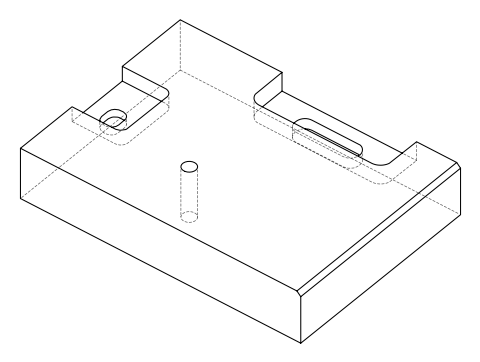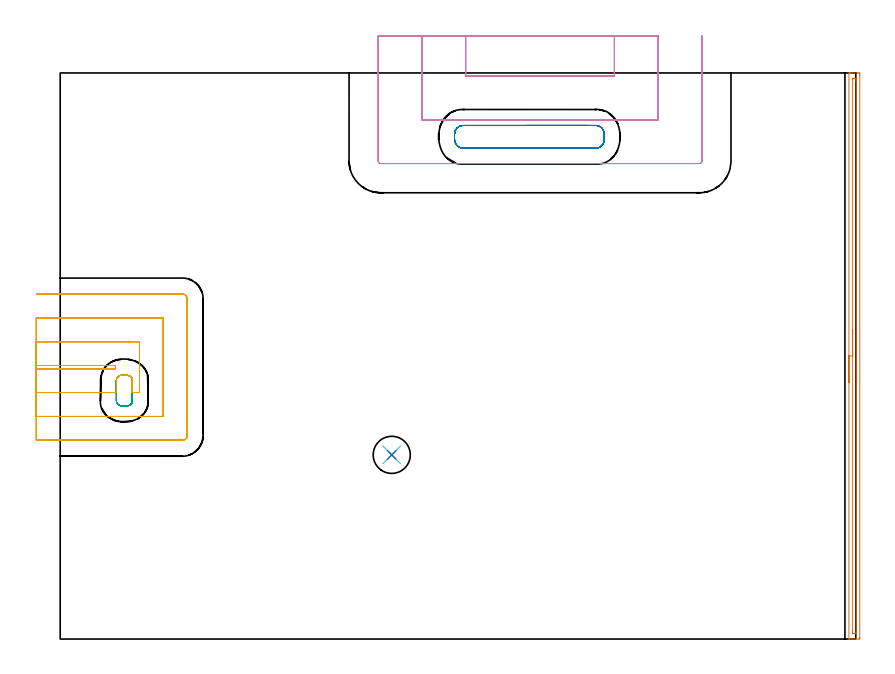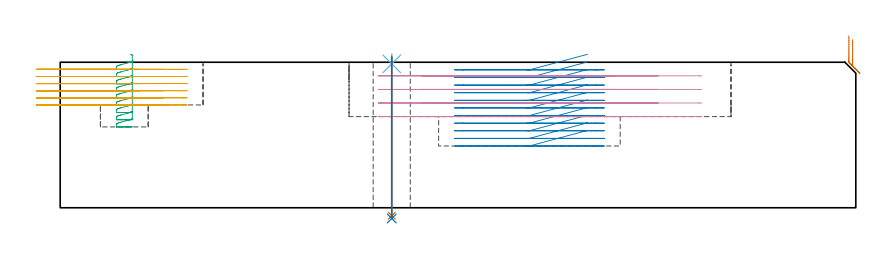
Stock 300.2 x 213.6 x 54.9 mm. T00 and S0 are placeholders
(PLAN: 8 operations, 6 tool changes, 23.9 min)
(1 AREA_MILL | FG_CHAMFER_SURFACE | UGT0205_001 | 3.58 min | 1799 mm3)
(2 MILL_RECTANGULAR_POCKET | POCKET_RECTANGULAR_STRAIGHT | NXT0201_011 | Follow Part, ap 3, ae 75% | 3.79 min | 42260 mm3)
(3 MILL_RECTANGULAR_POCKET_1 | POCKET_RECTANGULAR_STRAIGHT_1 | NXT0201_011 | Follow Part, ap 3, ae 75% | 1.39 min | 9019 mm3)
(4 MILL_SLOT | SLOT_PARTIAL_RECTANGULAR | UGT0201_105 | Follow Part, ap 5.5, ae 75% | 6.68 min | 104856 mm3)
(5 MILL_SLOT_1 | SLOT_PARTIAL_RECTANGULAR_1 | NXT0201_011 | Follow Part, ap 3, ae 75% | 7.97 min | 51948 mm3)
(6 SPOT_DRILL | STEP1HOLE | NXT0321_9005460120000 | 0.03 min | 2 mm3)
(7 DRILL_THROUGH_HOLE_INTO_CENTER | STEP1HOLE | NXT0301_055 | 0.24 min | 3027 mm3)
(8 DRILL_TO_ENLARGE_THROUGH_HOLE | STEP1HOLE | NXT0301_104 | 0.25 min | 5414 mm3)
(TOOL UGT0205_001 | Chamfer Mill 20 x 3 x 45 deg. | D20 FL50 Z2)
(TOOL NXT0201_011 | ENDMILL 12mm [2P460-1200-NA 1630] | D12 FL38 Z6)
(TOOL UGT0201_105 | End Mill 22 mm | D22 FL25 Z2)
(TOOL NXT0321_9005460120000 | NC Spot Drill, 142deg, 12mm, Carbide, Uncoated | D12 PA142 FL30 Z2)
(TOOL NXT0301_055 | Carbide Drill 8.4mm [860.1-0840-042A1-MM 2214] | D8.4 PA140 FL61 Z2)
(TOOL NXT0301_104 | Carbide Drill 14mm [860.1-1400-112A1-MM 2214] | D14 PA140 FL123 Z2)
(OP 1 AREA_MILL)
G17 G21 G94 G90
T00 M6
G54
G17 G0 G90 X297.6 Y96.8 S1061 M3
G43 Z64.9 H0
G94 G1 Y96.838 Z64.028 F250.
Y96.952 Z63.163
Y97.141 Z62.312
Y97.403 Z61.48
Y97.737 Z60.674
Y98.14 Z59.9
Y98.608 Z59.164
Y99.14 Z58.472
Y99.729 Z57.829
Y100.372 Z57.239
Y101.064 Z56.708
Y101.8 Z56.24
Y102.574 Z55.837
Y103.38 Z55.503
Y104.212 Z55.241
Y105.064 Z55.052
Y105.928 Z54.938
Y106.8 Z54.9
Y213.442
X297.602 Y213.59 Z54.888
X297.708 Y213.598 Z54.784
X297.819 Y213.6 Z54.681
X298.16 Z54.339
X298.779 Z53.716
X300.831 Z51.667
X301.392 Y213.596 Z51.102
X301.693 Y213.59 Z50.803
X301.698 Y213.308 Z50.8
X301.7 Y212.995
Y212.68
Y0.605
X301.698 Y0.292
X301.692 Y0.01 Z50.803
X301.392 Y0. Z51.102
X299.959 Z52.537
X298.779 Z53.716
X297.818 Z54.681
X297.709 Z54.783
X297.699 Y0.001 Z54.792
X297.603 Y0.01 Z54.888
X297.6 Y0.158 Z54.9
Y106.8
X299.014 Z53.486
X299.015 Y211.211 Z53.485
X299.017 Y211.536 Z53.483
X299.019 Y211.575 Z53.481
X299.02 Y211.588 Z53.48
X299.042 Y211.591 Z53.458
X299.143 Y211.596 Z53.357
X299.27 Y211.599 Z53.23
X299.65 Y211.6 Z52.85
X300.143 Y211.598 Z52.357
X300.252 Y211.593 Z52.248
X300.272 Y211.591 Z52.228
X300.279 Y211.555 Z52.221
X300.282 Y211.455 Z52.218
X300.284 Y211.211 Z52.216
X300.286 Y210.559 Z52.214
Y210.318
X300.285 Y2.389 Z52.215
X300.283 Y2.064 Z52.217
X300.281 Y2.025 Z52.219
X300.28 Y2.012 Z52.22
X300.258 Y2.009 Z52.242
X300.157 Y2.004 Z52.343
X300.03 Y2.001 Z52.47
X299.65 Y2. Z52.85
X299.157 Y2.002 Z53.343
X299.048 Y2.007 Z53.452
X299.028 Y2.009 Z53.472
X299.021 Y2.045 Z53.479
X299.018 Y2.145 Z53.482
X299.016 Y2.389 Z53.484
X299.014 Y3.041 Z53.486
Y3.282
Y106.8
Y107.672 Z53.524
Y108.536 Z53.638
Y109.388 Z53.826
Y110.22 Z54.089
Y111.026 Z54.423
Y111.8 Z54.826
Y112.536 Z55.294
Y113.228 Z55.825
Y113.871 Z56.415
Y114.46 Z57.058
Y114.992 Z57.75
Y115.46 Z58.486
Y115.863 Z59.26
Y116.197 Z60.066
Y116.459 Z60.898
Y116.648 Z61.749
Y116.762 Z62.614
Y116.8 Z63.486
G0 Z64.9
M5
M2
(OP 2 MILL_RECTANGULAR_POCKET)
G17 G21 G94 G90
T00 M6
G54
G17 G0 G90 X198.967 Y193.8 S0 M3
G43 Z64.9 H1
Z57.9
G94 G1 X177.05 Z52.027 F250.
X152.1 F500.
G3 X148.8 Y190.5 R3.3
G1 Y188.5
G3 X152.1 Y185.2 R3.3
G1 X202.
G3 X205.3 Y188.5 R3.3
G1 Y190.5
G3 X202. Y193.8 R3.3
G1 X177.05
X176.05
G0 X198.967 Z55.027
G1 X177.05 Z49.154 F250.
X152.1 F500.
G3 X148.8 Y190.5 R3.3
G1 Y188.5
G3 X152.1 Y185.2 R3.3
G1 X202.
G3 X205.3 Y188.5 R3.3
G1 Y190.5
G3 X202. Y193.8 R3.3
G1 X177.05
X176.05
G0 X198.967 Z52.154
G1 X177.05 Z46.282 F250.
X152.1 F500.
G3 X148.8 Y190.5 R3.3
G1 Y188.5
G3 X152.1 Y185.2 R3.3
G1 X202.
G3 X205.3 Y188.5 R3.3
G1 Y190.5
G3 X202. Y193.8 R3.3
G1 X177.05
X176.05
G0 X198.967 Z49.282
G1 X177.05 Z43.409 F250.
X152.1 F500.
G3 X148.8 Y190.5 R3.3
G1 Y188.5
G3 X152.1 Y185.2 R3.3
G1 X202.
G3 X205.3 Y188.5 R3.3
G1 Y190.5
G3 X202. Y193.8 R3.3
G1 X177.05
X176.05
G0 X198.967 Z46.409
G1 X177.05 Z40.536 F250.
X152.1 F500.
G3 X148.8 Y190.5 R3.3
G1 Y188.5
G3 X152.1 Y185.2 R3.3
G1 X202.
G3 X205.3 Y188.5 R3.3
G1 Y190.5
G3 X202. Y193.8 R3.3
G1 X177.05
X176.05
G0 X198.967 Z43.536
G1 X177.05 Z37.664 F250.
X152.1 F500.
G3 X148.8 Y190.5 R3.3
G1 Y188.5
G3 X152.1 Y185.2 R3.3
G1 X202.
G3 X205.3 Y188.5 R3.3
G1 Y190.5
G3 X202. Y193.8 R3.3
G1 X177.05
X176.05
G0 X198.967 Z40.664
G1 X177.05 Z34.791 F250.
X152.1 F500.
G3 X148.8 Y190.5 R3.3
G1 Y188.5
G3 X152.1 Y185.2 R3.3
G1 X202.
G3 X205.3 Y188.5 R3.3
G1 Y190.5
G3 X202. Y193.8 R3.3
G1 X177.05
X176.05
G0 X198.967 Z37.791
G1 X177.05 Z31.918 F250.
X152.1 F500.
G3 X148.8 Y190.5 R3.3
G1 Y188.5
G3 X152.1 Y185.2 R3.3
G1 X202.
G3 X205.3 Y188.5 R3.3
G1 Y190.5
G3 X202. Y193.8 R3.3
G1 X177.05
X176.05
G0 X198.967 Z34.918
G1 X177.05 Z29.045 F250.
X152.1 F500.
G3 X148.8 Y190.5 R3.3
G1 Y188.5
G3 X152.1 Y185.2 R3.3
G1 X202.
G3 X205.3 Y188.5 R3.3
G1 Y190.5
G3 X202. Y193.8 R3.3
G1 X177.05
X176.05
G0 X198.967 Z32.045
G1 X177.05 Z26.173 F250.
X152.1 F500.
G3 X148.8 Y190.5 R3.3
G1 Y188.5
G3 X152.1 Y185.2 R3.3
G1 X202.
G3 X205.3 Y188.5 R3.3
G1 Y190.5
G3 X202. Y193.8 R3.3
G1 X177.05
X176.05
G0 X198.967 Z29.173
G1 X177.05 Z23.3 F250.
X152.1 F500.
G3 X148.8 Y190.5 R3.3
G1 Y188.5
G3 X152.1 Y185.2 R3.3
G1 X202.
G3 X205.3 Y188.5 R3.3
G1 Y190.5
G3 X202. Y193.8 R3.3
G1 X177.05
X176.05
G0 Z64.9
M5
M2
(OP 3 MILL_RECTANGULAR_POCKET_1)
G17 G21 G94 G90
T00 M6
G54
G17 G0 G90 X26.573 Y88.492 S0 M3
G43 Z64.9 H1
Z57.9
G94 G1 X26.777 Y88.697 Z57.822 F250.
X26.99 Y89.021 Z57.719
X27.133 Y89.381 Z57.615
X27.2 Y89.762 Z57.511
Y97.738 Z55.374
X27.133 Y98.119 Z55.27
X26.99 Y98.479 Z55.166
X26.777 Y98.803 Z55.063
X26.503 Y99.077 Z54.959
X26.179 Y99.29 Z54.855
X25.819 Y99.433 Z54.751
X25.438 Y99.5 Z54.647
X22.962 Z53.984
X22.581 Y99.433 Z53.88
X22.221 Y99.29 Z53.776
X21.897 Y99.077 Z53.673
X21.623 Y98.803 Z53.569
X21.41 Y98.479 Z53.465
X21.267 Y98.119 Z53.361
X21.2 Y97.738 Z53.257
Y93.75 Z52.189
Y89.9 F500.
G3 X23.1 Y88. R1.9
G1 X25.3
G3 X27.2 Y89.9 R1.9
G1 Y97.6
G3 X25.3 Y99.5 R1.9
G1 X23.1
G3 X21.2 Y97.6 R1.9
G1 Y93.75
Y92.75
G0 X26.573 Y88.492 Z55.189
G1 X26.777 Y88.697 Z55.111 F250.
X26.99 Y89.021 Z55.008
X27.133 Y89.381 Z54.904
X27.2 Y89.762 Z54.8
Y97.738 Z52.663
X27.133 Y98.119 Z52.559
X26.99 Y98.479 Z52.455
X26.777 Y98.803 Z52.351
X26.503 Y99.077 Z52.248
X26.179 Y99.29 Z52.144
X25.819 Y99.433 Z52.04
X25.438 Y99.5 Z51.936
X22.962 Z51.273
X22.581 Y99.433 Z51.169
X22.221 Y99.29 Z51.065
X21.897 Y99.077 Z50.961
X21.623 Y98.803 Z50.858
X21.41 Y98.479 Z50.754
X21.267 Y98.119 Z50.65
X21.2 Y97.738 Z50.546
Y93.75 Z49.478
Y89.9 F500.
G3 X23.1 Y88. R1.9
G1 X25.3
G3 X27.2 Y89.9 R1.9
G1 Y97.6
G3 X25.3 Y99.5 R1.9
G1 X23.1
G3 X21.2 Y97.6 R1.9
G1 Y93.75
Y92.75
G0 X26.573 Y88.492 Z52.478
G1 X26.777 Y88.697 Z52.4 F250.
X26.99 Y89.021 Z52.296
X27.133 Y89.381 Z52.193
X27.2 Y89.762 Z52.089
Y97.738 Z49.952
X27.133 Y98.119 Z49.848
X26.99 Y98.479 Z49.744
X26.777 Y98.803 Z49.64
X26.503 Y99.077 Z49.537
X26.179 Y99.29 Z49.433
X25.819 Y99.433 Z49.329
X25.438 Y99.5 Z49.225
X22.962 Z48.562
X22.581 Y99.433 Z48.458
X22.221 Y99.29 Z48.354
X21.897 Y99.077 Z48.25
X21.623 Y98.803 Z48.147
X21.41 Y98.479 Z48.043
X21.267 Y98.119 Z47.939
X21.2 Y97.738 Z47.835
Y93.75 Z46.767
Y89.9 F500.
G3 X23.1 Y88. R1.9
G1 X25.3
G3 X27.2 Y89.9 R1.9
G1 Y97.6
G3 X25.3 Y99.5 R1.9
G1 X23.1
G3 X21.2 Y97.6 R1.9
G1 Y93.75
Y92.75
G0 X26.573 Y88.492 Z49.767
G1 X26.777 Y88.697 Z49.689 F250.
X26.99 Y89.021 Z49.585
X27.133 Y89.381 Z49.482
X27.2 Y89.762 Z49.378
Y97.738 Z47.241
X27.133 Y98.119 Z47.137
X26.99 Y98.479 Z47.033
X26.777 Y98.803 Z46.929
X26.503 Y99.077 Z46.825
X26.179 Y99.29 Z46.722
X25.819 Y99.433 Z46.618
X25.438 Y99.5 Z46.514
X22.962 Z45.851
X22.581 Y99.433 Z45.747
X22.221 Y99.29 Z45.643
X21.897 Y99.077 Z45.539
X21.623 Y98.803 Z45.435
X21.41 Y98.479 Z45.332
X21.267 Y98.119 Z45.228
X21.2 Y97.738 Z45.124
Y93.75 Z44.056
Y89.9 F500.
G3 X23.1 Y88. R1.9
G1 X25.3
G3 X27.2 Y89.9 R1.9
G1 Y97.6
G3 X25.3 Y99.5 R1.9
G1 X23.1
G3 X21.2 Y97.6 R1.9
G1 Y93.75
Y92.75
G0 X26.573 Y88.492 Z47.056
G1 X26.777 Y88.697 Z46.978 F250.
X26.99 Y89.021 Z46.874
X27.133 Y89.381 Z46.77
X27.2 Y89.762 Z46.667
Y97.738 Z44.529
X27.133 Y98.119 Z44.426
X26.99 Y98.479 Z44.322
X26.777 Y98.803 Z44.218
X26.503 Y99.077 Z44.114
X26.179 Y99.29 Z44.011
X25.819 Y99.433 Z43.907
X25.438 Y99.5 Z43.803
X22.962 Z43.14
X22.581 Y99.433 Z43.036
X22.221 Y99.29 Z42.932
X21.897 Y99.077 Z42.828
X21.623 Y98.803 Z42.724
X21.41 Y98.479 Z42.621
X21.267 Y98.119 Z42.517
X21.2 Y97.738 Z42.413
Y93.75 Z41.344
Y89.9 F500.
G3 X23.1 Y88. R1.9
G1 X25.3
G3 X27.2 Y89.9 R1.9
G1 Y97.6
G3 X25.3 Y99.5 R1.9
G1 X23.1
G3 X21.2 Y97.6 R1.9
G1 Y93.75
Y92.75
G0 X26.573 Y88.492 Z44.344
G1 X26.777 Y88.697 Z44.267 F250.
X26.99 Y89.021 Z44.163
X27.133 Y89.381 Z44.059
X27.2 Y89.762 Z43.956
Y97.738 Z41.818
X27.133 Y98.119 Z41.715
X26.99 Y98.479 Z41.611
X26.777 Y98.803 Z41.507
X26.503 Y99.077 Z41.403
X26.179 Y99.29 Z41.299
X25.819 Y99.433 Z41.196
X25.438 Y99.5 Z41.092
X22.962 Z40.428
X22.581 Y99.433 Z40.325
X22.221 Y99.29 Z40.221
X21.897 Y99.077 Z40.117
X21.623 Y98.803 Z40.013
X21.41 Y98.479 Z39.909
X21.267 Y98.119 Z39.806
X21.2 Y97.738 Z39.702
Y93.75 Z38.633
Y89.9 F500.
G3 X23.1 Y88. R1.9
G1 X25.3
G3 X27.2 Y89.9 R1.9
G1 Y97.6
G3 X25.3 Y99.5 R1.9
G1 X23.1
G3 X21.2 Y97.6 R1.9
G1 Y93.75
Y92.75
G0 X26.573 Y88.492 Z41.633
G1 X26.777 Y88.697 Z41.556 F250.
X26.99 Y89.021 Z41.452
X27.133 Y89.381 Z41.348
X27.2 Y89.762 Z41.244
Y97.738 Z39.107
X27.133 Y98.119 Z39.004
X26.99 Y98.479 Z38.9
X26.777 Y98.803 Z38.796
X26.503 Y99.077 Z38.692
X26.179 Y99.29 Z38.588
X25.819 Y99.433 Z38.485
X25.438 Y99.5 Z38.381
X22.962 Z37.717
X22.581 Y99.433 Z37.614
X22.221 Y99.29 Z37.51
X21.897 Y99.077 Z37.406
X21.623 Y98.803 Z37.302
X21.41 Y98.479 Z37.198
X21.267 Y98.119 Z37.095
X21.2 Y97.738 Z36.991
Y93.75 Z35.922
Y89.9 F500.
G3 X23.1 Y88. R1.9
G1 X25.3
G3 X27.2 Y89.9 R1.9
G1 Y97.6
G3 X25.3 Y99.5 R1.9
G1 X23.1
G3 X21.2 Y97.6 R1.9
G1 Y93.75
Y92.75
G0 X26.573 Y88.492 Z38.922
G1 X26.777 Y88.697 Z38.845 F250.
X26.99 Y89.021 Z38.741
X27.133 Y89.381 Z38.637
X27.2 Y89.762 Z38.533
Y97.738 Z36.396
X27.133 Y98.119 Z36.292
X26.99 Y98.479 Z36.189
X26.777 Y98.803 Z36.085
X26.503 Y99.077 Z35.981
X26.179 Y99.29 Z35.877
X25.819 Y99.433 Z35.773
X25.438 Y99.5 Z35.67
X22.962 Z35.006
X22.581 Y99.433 Z34.902
X22.221 Y99.29 Z34.799
X21.897 Y99.077 Z34.695
X21.623 Y98.803 Z34.591
X21.41 Y98.479 Z34.487
X21.267 Y98.119 Z34.383
X21.2 Y97.738 Z34.28
Y93.75 Z33.211
Y89.9 F500.
G3 X23.1 Y88. R1.9
G1 X25.3
G3 X27.2 Y89.9 R1.9
G1 Y97.6
G3 X25.3 Y99.5 R1.9
G1 X23.1
G3 X21.2 Y97.6 R1.9
G1 Y93.75
Y92.75
G0 X26.573 Y88.492 Z36.211
G1 X26.777 Y88.697 Z36.134 F250.
X26.99 Y89.021 Z36.03
X27.133 Y89.381 Z35.926
X27.2 Y89.762 Z35.822
Y97.738 Z33.685
X27.133 Y98.119 Z33.581
X26.99 Y98.479 Z33.478
X26.777 Y98.803 Z33.374
X26.503 Y99.077 Z33.27
X26.179 Y99.29 Z33.166
X25.819 Y99.433 Z33.062
X25.438 Y99.5 Z32.959
X22.962 Z32.295
X22.581 Y99.433 Z32.191
X22.221 Y99.29 Z32.088
X21.897 Y99.077 Z31.984
X21.623 Y98.803 Z31.88
X21.41 Y98.479 Z31.776
X21.267 Y98.119 Z31.672
X21.2 Y97.738 Z31.569
Y93.75 Z30.5
Y89.9 F500.
G3 X23.1 Y88. R1.9
G1 X25.3
G3 X27.2 Y89.9 R1.9
G1 Y97.6
G3 X25.3 Y99.5 R1.9
G1 X23.1
G3 X21.2 Y97.6 R1.9
G1 Y93.75
Y92.75
G0 Z64.9
M5
M2
(OP 4 MILL_SLOT)
G17 G21 G94 G90
T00 M6
G54
G17 G0 G90 X153. Y227.6 S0 M3
G43 Z64.9 H0
Z49.775
G94 G1 Y224.6 F250.
Y212.4 F500.
X209.1
Y224.6
Y227.6 F250.
X136.5
Y224.6
Y195.9 F500.
X225.6
Y224.6
Y227.6 F250.
X120.
Y224.6
Y180.4 F500.
G3 X121. Y179.4 R1.
G1 X241.1
G3 X242.1 Y180.4 R1.
G1 Y224.6
Y227.6 F250.
G0 X153. Z44.65
G1 Y224.6
Y212.4 F500.
X209.1
Y224.6
Y227.6 F250.
X136.5
Y224.6
Y195.9 F500.
X225.6
Y224.6
Y227.6 F250.
X120.
Y224.6
Y180.4 F500.
G3 X121. Y179.4 R1.
G1 X241.1
G3 X242.1 Y180.4 R1.
G1 Y224.6
Y227.6 F250.
G0 X153. Z39.525
G1 Y224.6
Y212.4 F500.
X209.1
Y224.6
Y227.6 F250.
X136.5
Y224.6
Y195.9 F500.
X225.6
Y224.6
Y227.6 F250.
X120.
Y224.6
Y180.4 F500.
G3 X121. Y179.4 R1.
G1 X241.1
G3 X242.1 Y180.4 R1.
G1 Y224.6
Y227.6 F250.
G0 X153. Z34.4
G1 Y224.6
Y212.4 F500.
X209.1
Y224.6
Y227.6 F250.
X136.5
Y224.6
Y195.9 F500.
X225.6
Y224.6
Y227.6 F250.
X120.
Y224.6
Y180.4 F500.
G3 X121. Y179.4 R1.
G1 X241.1
G3 X242.1 Y180.4 R1.
G1 Y224.6
Y227.6 F250.
G0 Z64.9
M5
M2
(OP 5 MILL_SLOT_1)
G17 G21 G94 G90
T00 M6
G54
G17 G0 G90 X-9. Y102. S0 M3
G43 Z64.9 H1
Z52.217
G94 G1 X-6. F250.
X20.9 F500.
Y103.2
X-6.
X-9. F250.
Y93.
X-6.
X21.2 F500.
X21.199 Y97.694
X21.241 Y97.967
X21.282 Y98.178
X21.348 Y98.335
X21.44 Y98.527
X21.558 Y98.727
X21.956 Y99.129
X22.474 Y99.402
X22.94 Y99.494
X23.075 Y99.508
X23.32 Y99.51
X23.892 Y99.5
X24.611
X25.139 Y99.512
X25.335 Y99.507
X25.896 Y99.413
X26.31 Y99.211
X26.456 Y99.118
X26.473 Y99.102
X26.844 Y98.724
G2 X27.028 Y98.391 R1.983
X27.159 Y97.967 R1.983
G1 X27.201 Y97.694
X27.208 Y97.606
X27.2 Y93.
X29.9
Y112.2
X-6.
X-9. F250.
Y84.
X-6.
X38.9 F500.
Y121.2
X-6.
X-9. F250.
Y75.
X-6.
X46.1 F500.
G3 X47.9 Y76.8 R1.8
G1 Y128.4
G3 X46.1 Y130.2 R1.8
G1 X-6.
X-9. F250.
G0 Y102. Z49.533
G1 X-6.
X20.9 F500.
Y103.2
X-6.
X-9. F250.
Y93.
X-6.
X21.2 F500.
X21.199 Y97.694
X21.241 Y97.967
X21.282 Y98.178
X21.348 Y98.335
X21.44 Y98.527
X21.558 Y98.727
X21.955 Y99.128
G2 X23.075 Y99.508 R2.084
G1 X24.611 Y99.5
X25.139 Y99.512
X25.335 Y99.507
X25.894 Y99.413
X26.31 Y99.211
X26.456 Y99.118
X26.473 Y99.102
X26.844 Y98.724
G2 X27.159 Y97.967 R1.983
G1 X27.201 Y97.694
X27.208 Y97.606
X27.2 Y93.
X29.9
Y112.2
X-6.
X-9. F250.
Y84.
X-6.
X38.9 F500.
Y121.2
X-6.
X-9. F250.
Y75.
X-6.
X46.1 F500.
G3 X47.9 Y76.8 R1.8
G1 Y128.4
G3 X46.1 Y130.2 R1.8
G1 X-6.
X-9. F250.
G0 Y102. Z46.85
G1 X-6.
X20.9 F500.
Y103.2
X-6.
X-9. F250.
Y93.
X-6.
X21.2 F500.
X21.199 Y97.694
X21.241 Y97.967
X21.282 Y98.178
X21.347 Y98.333
X21.442 Y98.53
X21.558 Y98.727
X21.955 Y99.128
G2 X23.075 Y99.508 R2.084
G1 X24.611 Y99.5
X25.139 Y99.512
X25.335 Y99.507
X25.894 Y99.413
X26.31 Y99.211
X26.456 Y99.118
X26.473 Y99.102
X26.844 Y98.724
G2 X27.159 Y97.967 R1.983
G1 X27.201 Y97.694
X27.208 Y97.606
X27.2 Y93.
X29.9
Y112.2
X-6.
X-9. F250.
Y84.
X-6.
X38.9 F500.
Y121.2
X-6.
X-9. F250.
Y75.
X-6.
X46.1 F500.
G3 X47.9 Y76.8 R1.8
G1 Y128.4
G3 X46.1 Y130.2 R1.8
G1 X-6.
X-9. F250.
G0 Y102. Z44.167
G1 X-6.
X20.9 F500.
Y103.2
X-6.
X-9. F250.
Y93.
X-6.
X21.2 F500.
X21.199 Y97.694
X21.241 Y97.967
X21.282 Y98.178
X21.347 Y98.333
X21.442 Y98.53
X21.558 Y98.727
X21.956 Y99.129
X22.474 Y99.402
X22.94 Y99.494
X23.075 Y99.508
X23.32 Y99.51
X23.892 Y99.5
X24.611
X25.139 Y99.512
X25.335 Y99.507
X25.896 Y99.413
X26.31 Y99.211
X26.456 Y99.118
X26.473 Y99.102
X26.844 Y98.724
G2 X27.159 Y97.967 R1.983
G1 X27.201 Y97.694
X27.208 Y97.606
X27.2 Y93.
X29.9
Y112.2
X-6.
X-9. F250.
Y84.
X-6.
X38.9 F500.
Y121.2
X-6.
X-9. F250.
Y75.
X-6.
X46.1 F500.
G3 X47.9 Y76.8 R1.8
G1 Y128.4
G3 X46.1 Y130.2 R1.8
G1 X-6.
X-9. F250.
G0 Y102. Z41.483
G1 X-6.
X20.9 F500.
Y103.2
X-6.
X-9. F250.
Y93.
X-6.
X21.2 F500.
X21.199 Y97.694
X21.241 Y97.967
X21.282 Y98.178
X21.348 Y98.335
X21.44 Y98.527
X21.558 Y98.727
X21.956 Y99.129
G2 X23.075 Y99.508 R2.091
G1 X24.611 Y99.5
X25.139 Y99.512
X25.335 Y99.507
X25.893 Y99.413
X25.928 Y99.401
X26.098 Y99.325
X26.31 Y99.211
X26.456 Y99.118
X26.844 Y98.724
G2 X27.159 Y97.967 R1.983
G1 X27.201 Y97.694
X27.208 Y97.606
X27.2 Y93.
X29.9
Y112.2
X-6.
X-9. F250.
Y84.
X-6.
X38.9 F500.
Y121.2
X-6.
X-9. F250.
Y75.
X-6.
X46.1 F500.
G3 X47.9 Y76.8 R1.8
G1 Y128.4
G3 X46.1 Y130.2 R1.8
G1 X-6.
X-9. F250.
G0 Y102. Z38.8
G1 X-6.
X20.9 F500.
Y103.2
X-6.
X-9. F250.
Y93.
X-6.
X21.2 F500.
Y97.698
X21.243 Y97.973
X21.282 Y98.177
X21.351 Y98.342
X21.439 Y98.525
X21.559 Y98.728
X21.956 Y99.129
G2 X23.079 Y99.507 R2.088
G1 X24.686 Y99.502
X25.142 Y99.511
X25.338 Y99.506
X25.893 Y99.413
X25.928 Y99.401
X26.098 Y99.325
X26.31 Y99.211
X26.456 Y99.118
X26.843 Y98.724
G2 X27.159 Y97.967 R1.984
G1 X27.201 Y97.694
X27.208 Y97.606
X27.2 Y93.
X29.9
Y112.2
X-6.
X-9. F250.
Y84.
X-6.
X38.9 F500.
Y121.2
X-6.
X-9. F250.
Y75.
X-6.
X46.1 F500.
G3 X47.9 Y76.8 R1.8
G1 Y128.4
G3 X46.1 Y130.2 R1.8
G1 X-6.
X-9. F250.
G0 Z64.9
M5
M2
(OP 6 SPOT_DRILL)
G17 G21 G94 G90
T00 M6
G54
G17 G0 G90 X125.1 Y69.5 S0 M3
G43 Z64.9 H0
G94 G81 G98 Z54.297 F250. R57.9
G80
M5
M2
(OP 7 DRILL_THROUGH_HOLE_INTO_CENTER)
G17 G21 G94 G90
T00 M6
G54
G17 G0 G90 X125.1 Y69.5 S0 M3
G43 Z64.9 H1
G94 G73 G98 Z-3.029 F250. Q8.276 R56.9
G80
M5
M2
(OP 8 DRILL_TO_ENLARGE_THROUGH_HOLE)
G17 G21 G94 G90
T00 M6
G54
G17 G0 G90 X125.1 Y69.5 S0 M3
G43 Z64.9 H1
G94 G73 G98 Z-4.048 F250. Q11.79 R56.9
G80
M5
M2
